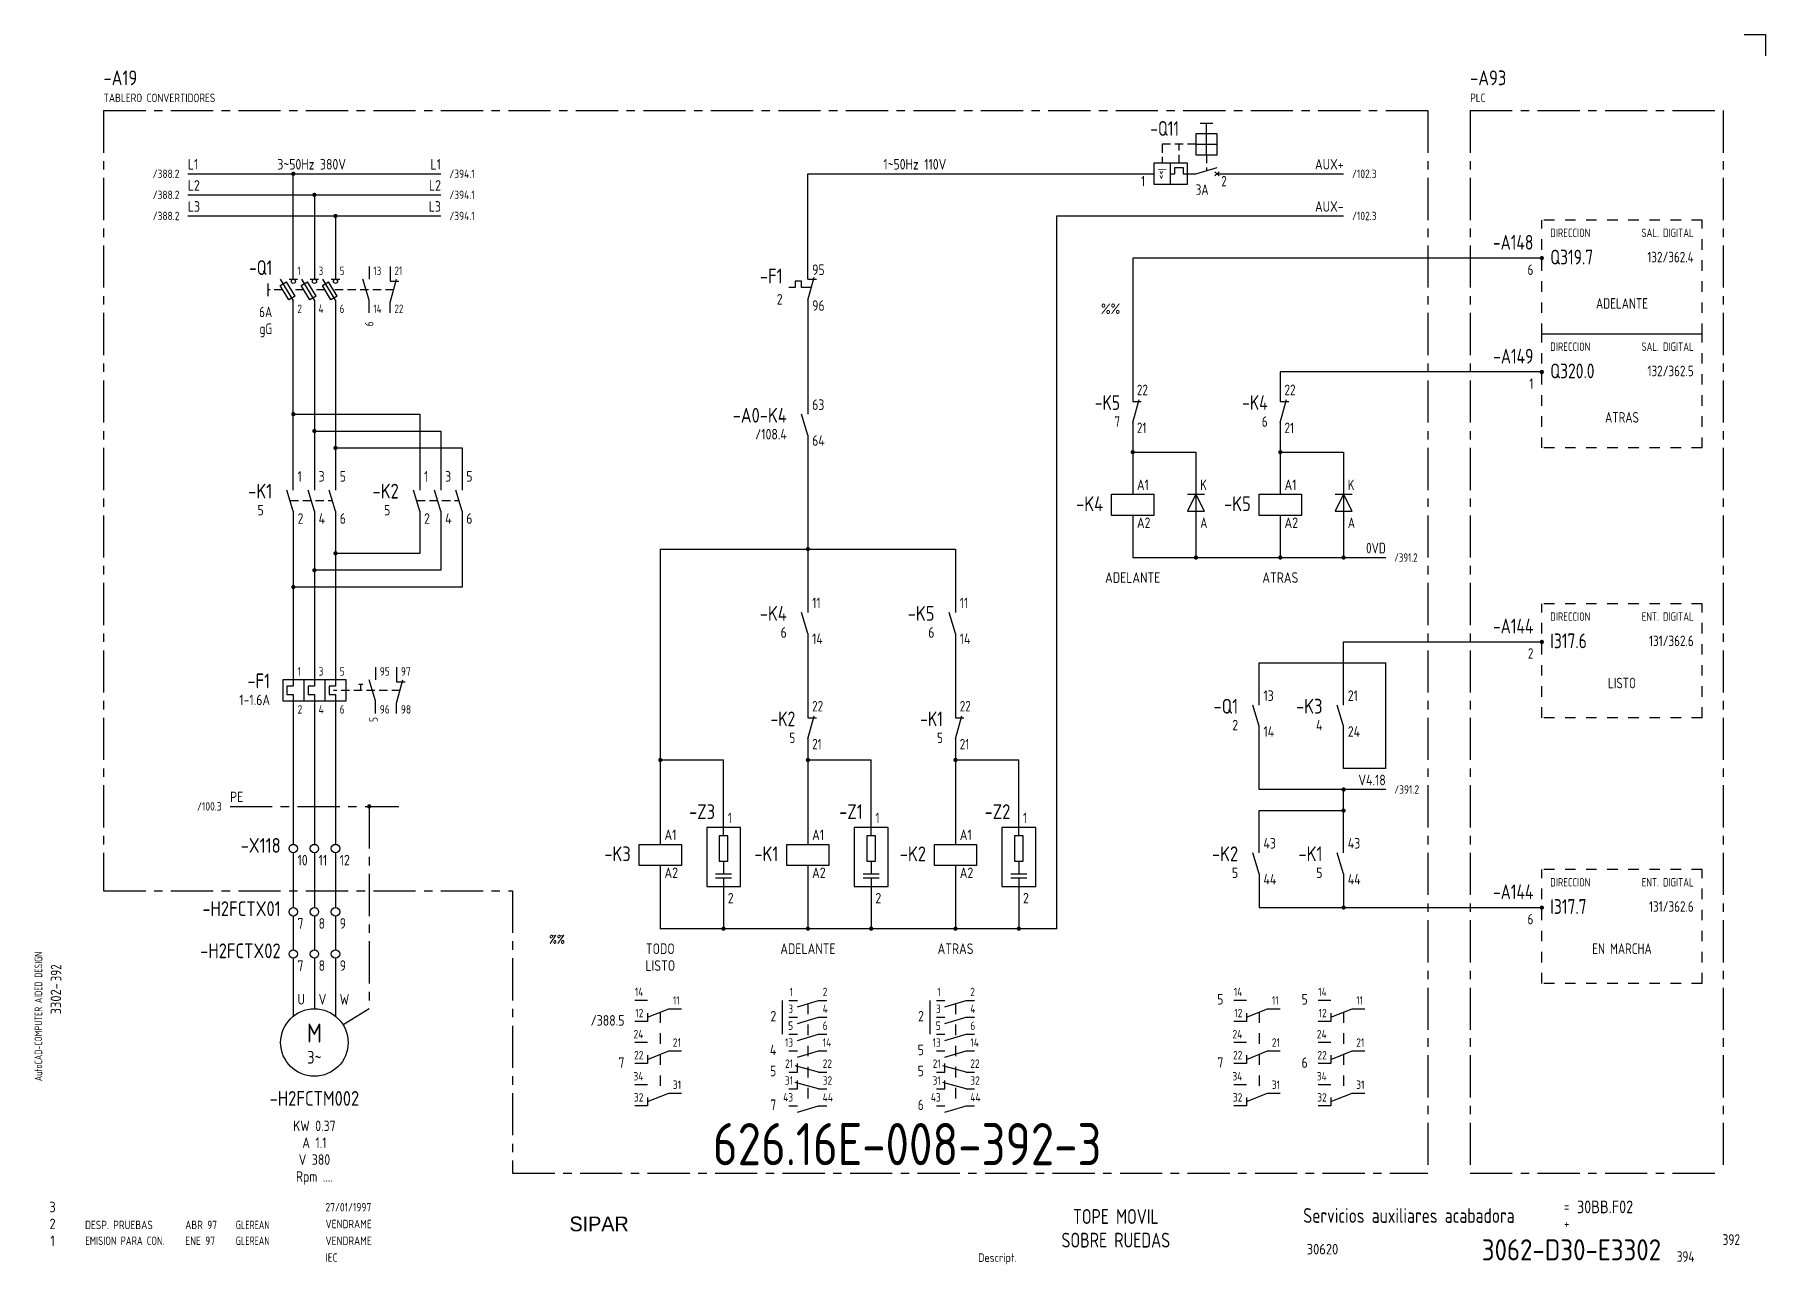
# Model space of a CAD drawing. Extents: x 10 to 420, y 5 to 297.
import ezdxf
from ezdxf.enums import TextEntityAlignment as Align

# ---------------------------------------------------------------- set-up
doc = ezdxf.new("R2010")
doc.units = 0
doc.header["$LTSCALE"] = 8
doc.header["$MEASUREMENT"] = 0
for name, pattern in [('CENTER', [2, 1.25, -0.25, 0.25, -0.25]), ('HIDDEN', [0.375, 0.25, -0.125]), ('HIDDEN1', [0.625, 0.3125, -0.3125])]:
    doc.linetypes.add(name, pattern=pattern)
doc.layers.get('0').update_dxf_attribs({"linetype": 'CONTINUOUS'})
doc.layers.add('CART', color=7, linetype='CONTINUOUS')
doc.styles.add('DIN', font='DIN', dxfattribs={"width": 0.85})
doc.styles.add('SIMPLEX', font='SIMPLEX', dxfattribs={"width": 0.9})
doc.styles.add('UNIV', font='UNIV')

# ---------------------------------------------------------------- blocks, each defined once
blk = doc.blocks.new('WB-FG100')
at = {"layer": 'CART', "color": 1}
for p, q in [((415, 297), (420, 297)), ((420, 297), (420, 292))]:
    blk.add_line(p, q, dxfattribs=at)
at = {"layer": 'CART', "color": 1, "style": 'DIN', "width": 0.8}
blk.add_text('AutoCAD-COMPUTER AIDED DESIGN', height=1.8, rotation=90, dxfattribs=at).set_placement((11.47, 48.84))
at = {"layer": 'CART', "color": 3, "style": 'DIN', "width": 0.8}
for s, p in [('=', (372.24, 17.91)), ('+', (372.24, 13.87))]:
    blk.add_text(s, height=2.5, dxfattribs=at).set_placement(p)
at = {"layer": 'CART', "color": 7, "style": 'DIN', "width": 0.9}
blk.add_attdef('FILE', text='', height=2.5, rotation=90, dxfattribs=at).set_placement((15.95, 68.38), align=Align.CENTER)
for tag, p in [('MOD-3', (13.92, 19)), ('MOD-2', (13.92, 15)), ('MOD-1', (13.92, 11)), ('NR.COMMESSA', (315, 9))]:
    blk.add_attdef(tag, text='', height=2.5, dxfattribs=at).set_placement(p, align=Align.MIDDLE)
at = {"layer": 'CART', "color": 7, "style": 'DIN'}
for tag, width, p in [('REV-3', 0.9, (21.66, 19)), ('DATA-3', 0.9, (45.37, 19)), ('NOME-3', 0.9, (57.37, 19)), ('REV-2', 0.9, (21.66, 15)), ('DATA-2', 0.9, (45.37, 15)), ('NOME-2', 0.9, (57.37, 15)), ('REV-1', 0.9, (21.66, 11)), ('DATA-1', 0.9, (45.37, 11)), ('NOME-1', 0.7, (57.37, 11))]:
    blk.add_attdef(tag, text='', height=2, dxfattribs=dict(at, width=width)).set_placement(p, align=Align.MIDDLE_LEFT)
at = {"layer": 'CART', "color": 7, "style": 'DIN', "width": 0.9}
for tag, p, height in [('DATA', (78.64, 17.94), 2), ('ESECUTORE', (78.64, 13.97), 2), ('CONTROLLORE', (78.64, 9.99), 2), ('SEGUE', (398.93, 5.65), 2.8), ('NORMA', (78.64, 6.01), 2)]:
    blk.add_attdef(tag, p, '', height=height, dxfattribs=at)
at = {"layer": 'CART', "color": 2, "style": 'DIN', "width": 0.9}
for tag, p in [('TITOLO-1/3', (266.5, 18.23)), ('TITOLO-1/2', (266.5, 15.73)), ('TITOLO-2/3', (266.5, 13.18)), ('TITOLO-2/2', (266.5, 10.68)), ('TITOLO-3/3', (266.5, 8.13))]:
    blk.add_attdef(tag, text='', height=3.5, dxfattribs=at).set_placement(p, align=Align.MIDDLE)
at = {"layer": 'CART', "color": 3, "style": 'DIN', "width": 0.9}
blk.add_attdef('ASSIEME', text='', height=3.5, dxfattribs=at).set_placement((334, 17), align=Align.MIDDLE)
at = {"layer": 'CART', "color": 3, "style": 'DIN', "width": 0.85}
for tag, p in [('=', (375.33, 16.63)), ('+', (375.33, 12.76))]:
    blk.add_attdef(tag, text='', height=3, dxfattribs=at).set_placement(p, align=Align.BOTTOM_LEFT)
at = {"layer": 'CART', "color": 3, "style": 'DIN', "width": 0.9}
blk.add_attdef('FOGLIO', text='', height=2.8, dxfattribs=at).set_placement((414.2, 9.56), align=Align.RIGHT)
at = {"layer": 'CART', "color": 2, "style": 'DIN', "width": 0.9}
blk.add_attdef('DISEGNO', text='', height=5, dxfattribs=at).set_placement((395.27, 6.35), align=Align.RIGHT)
at = {"layer": 'CART', "color": 1, "style": 'DIN', "width": 0.9}
blk.add_attdef('TIPOLOGIA', (233.37, 6), '', height=2, dxfattribs=at)
blk = doc.blocks.new('B5-3')
at = {"linetype": 'Continuous', "const_width": 0.5}
blk.add_lwpolyline([(-0.25, 0, 1), (0.25, 0, 1)], format="xyb", close=True, dxfattribs=at)

msp = doc.modelspace()

# ---------------------------------------------------------------- linework, layer by layer
at = {"color": 3, "linetype": 'CENTER'}
for p, q in [((26, 279), (340, 279)), ((26, 279), (26, 94)), ((340, 279), (340, 27)), ((350, 279), (350, 27)), ((350, 279), (410, 279)), ((410, 279), (410, 27)), ((26, 94), (123, 94)), ((123, 94), (123, 27)), ((123, 27), (340, 27)), ((350, 27), (410, 27))]:
    msp.add_line(p, q, dxfattribs=at)
for p, q in [((286, 276), (289, 276)), ((287.5, 268.5), (287.5, 276)), ((290, 273.5), (285, 273.5)), ((285, 273.5), (285, 268.5)), ((285, 271), (290, 271)), ((290, 268.5), (290, 273.5)), ((285, 268.5), (290, 268.5)), ((46, 264), (106, 264)), ((71, 239), (71, 264)), ((275, 266.5), (275, 261.5)), ((283, 266.5), (275, 266.5)), ((279, 261.5), (279, 266.5)), ((279, 264), (280, 264)), ((280, 264), (280, 265.5)), ((280, 265.5), (282, 265.5)), ((282, 265.5), (282, 264)), ((282, 264), (285, 264)), ((283, 261.5), (283, 266.5)), ((285, 264), (290, 265.5)), ((290.5, 264.5), (289.5, 263.5)), ((289.5, 264.5), (290.5, 263.5)), ((46, 259), (106, 259)), ((76, 259), (76, 239)), ((275, 261.5), (283, 261.5)), ((46, 254), (106, 254)), ((81, 254), (81, 239)), ((65, 235), (65, 238)), ((67.9, 237.5), (69.371, 238.382)), ((71, 234), (68, 239)), ((71.4, 235), (69.371, 238.382)), ((70, 239), (72, 239)), ((72.9, 237.5), (74.371, 238.382)), ((76, 234), (73, 239)), ((76.4, 235), (74.371, 238.382)), ((75, 239), (77, 239)), ((77.9, 237.5), (79.371, 238.382)), ((81, 234), (78, 239)), ((81.4, 235), (79.371, 238.382)), ((80, 239), (82, 239)), ((89, 234), (87.5, 239)), ((89, 242), (89, 239)), ((94, 242), (94, 238.5)), ((94, 233.5), (95.5, 239)), ((94, 238.5), (96, 238.5)), ((191.5, 238.5), (190, 238.5)), ((190, 238.5), (190, 237)), ((191.5, 237), (191.5, 238.5)), ((193, 234), (194.5, 239.5)), ((193, 239), (195, 239)), ((69.929, 234.118), (67.9, 237.5)), ((71.4, 235), (69.929, 234.118)), ((71, 189), (71, 234)), ((74.929, 234.118), (72.9, 237.5)), ((76.4, 235), (74.929, 234.118)), ((76, 234), (76, 189)), ((79.929, 234.118), (77.9, 237.5)), ((81.4, 235), (79.929, 234.118)), ((81, 234), (81, 189)), ((89, 231), (89, 234)), ((190, 237), (188.5, 237)), ((193.818, 237), (191.5, 237)), ((94, 231), (94, 233.5)), ((270, 205), (271.5, 210.5)), ((270, 210), (272, 210)), ((305, 205), (306.5, 210.5)), ((305, 210), (307, 210)), ((193, 202), (191.5, 207)), ((285, 198), (285, 173)), ((320, 198), (320, 173)), ((71, 184), (69.5, 189)), ((76, 184), (74.5, 189)), ((81, 184), (79.5, 189)), ((101, 184), (99.5, 189)), ((106, 184), (104.5, 189)), ((111, 184), (109.5, 189)), ((283, 188), (287, 188)), ((285, 188), (283, 184)), ((287, 184), (285, 188)), ((318, 188), (322, 188)), ((320, 188), (318, 184)), ((322, 184), (320, 188)), ((71, 184), (71, 142.5)), ((76, 184), (76, 142.5)), ((81, 184), (81, 142.5)), ((283, 184), (287, 184)), ((318, 184), (322, 184)), ((193, 155), (191.5, 160)), ((228, 155), (226.5, 160)), ((83.5, 144), (68.5, 144)), ((68.5, 144), (68.5, 139)), ((71, 144), (71, 142.5)), ((73.5, 144), (73.5, 139)), ((76, 144), (76, 142.5)), ((78.5, 144), (78.5, 139)), ((81, 144), (81, 142.5)), ((83.5, 139), (83.5, 144)), ((90.5, 139), (89, 144)), ((90.5, 147), (90.5, 144)), ((95.5, 147), (95.5, 143.5)), ((95.5, 138.5), (97, 144)), ((71, 142.5), (69.5, 142.5)), ((69.5, 142.5), (69.5, 140.5)), ((69.5, 140.5), (71, 140.5)), ((71, 140.5), (71, 105)), ((71, 140.5), (71, 139)), ((76, 142.5), (74.5, 142.5)), ((74.5, 142.5), (74.5, 140.5)), ((74.5, 140.5), (76, 140.5)), ((76, 140.5), (76, 105)), ((76, 140.5), (76, 139)), ((81, 142.5), (79.5, 142.5)), ((79.5, 142.5), (79.5, 140.5)), ((79.5, 140.5), (81, 140.5)), ((81, 140.5), (81, 105)), ((81, 140.5), (81, 139)), ((86.5, 143), (87.5, 143)), ((87, 141.5), (87, 143)), ((95.5, 143.5), (97.5, 143.5)), ((68.5, 139), (83.5, 139)), ((90.5, 136), (90.5, 139)), ((95.5, 136), (95.5, 138.5)), ((193, 130), (194.5, 135.5)), ((228, 130), (229.5, 135.5)), ((300, 133), (298.5, 138)), ((320, 133), (318.5, 138)), ((193, 135), (195, 135)), ((228, 135), (230, 135)), ((158, 125), (173, 125)), ((173, 107), (173, 125)), ((193, 125), (208, 125)), ((208, 107), (208, 125)), ((228, 125), (243, 125)), ((243, 107), (243, 125)), ((172, 107), (172, 101)), ((174, 107), (172, 107)), ((174, 101), (174, 107)), ((207, 107), (207, 101)), ((209, 107), (207, 107)), ((209, 101), (209, 107)), ((242, 107), (242, 101)), ((244, 107), (242, 107)), ((244, 101), (244, 107)), ((71, 103), (71, 90)), ((76, 103), (76, 90)), ((81, 103), (81, 90)), ((300, 98), (298.5, 103)), ((320, 98), (318.5, 103)), ((172, 101), (174, 101)), ((173, 101), (173, 98)), ((207, 101), (209, 101)), ((208, 101), (208, 98)), ((242, 101), (244, 101)), ((243, 101), (243, 98)), ((171.1, 98), (174.9, 98)), ((174.9, 97), (171.1, 97)), ((173, 97), (173, 85)), ((206.1, 98), (209.9, 98)), ((209.9, 97), (206.1, 97)), ((208, 97), (208, 85)), ((241.1, 98), (244.9, 98)), ((244.9, 97), (241.1, 97)), ((243, 97), (243, 85)), ((71, 88), (71, 80)), ((76, 88), (76, 80)), ((81, 88), (81, 80)), ((71, 78), (71, 64.245)), ((76, 78), (76, 66)), ((81, 78), (81, 64.245)), ((155, 68), (152, 68)), ((155, 64), (160, 66)), ((160, 66), (163, 66)), ((187, 60), (187, 68)), ((188.5, 68), (190.5, 68)), ((190.5, 66.5), (195.5, 68)), ((195.5, 68), (197.5, 68)), ((222, 60), (222, 68)), ((223.5, 68), (225.5, 68)), ((225.5, 66.5), (230.5, 68)), ((230.5, 68), (232.5, 68)), ((297, 68), (294, 68)), ((297, 64), (302, 66)), ((302, 66), (305, 66)), ((317, 68), (314, 68)), ((317, 64), (322, 66)), ((322, 66), (325, 66)), ((155, 63), (152, 63)), ((155, 65), (155, 63)), ((188.5, 64), (190.5, 64)), ((190.5, 62.5), (195.5, 64)), ((195.5, 64), (197.5, 64)), ((223.5, 64), (225.5, 64)), ((225.5, 62.5), (230.5, 64)), ((230.5, 64), (232.5, 64)), ((297, 63), (294, 63)), ((297, 65), (297, 63)), ((317, 63), (314, 63)), ((317, 65), (317, 63)), ((155, 58), (152, 58)), ((188.5, 60), (190.5, 60)), ((190.5, 58.5), (195.5, 60)), ((195.5, 60), (197.5, 60)), ((223.5, 60), (225.5, 60)), ((225.5, 58.5), (230.5, 60)), ((230.5, 60), (232.5, 60)), ((297, 58), (294, 58)), ((317, 58), (314, 58)), ((155, 54), (160, 56)), ((155, 55), (155, 53)), ((160, 56), (163, 56)), ((188.5, 56), (190.5, 56)), ((190.5, 54.5), (195.5, 56)), ((195.5, 56), (197.5, 56)), ((223.5, 56), (225.5, 56)), ((225.5, 54.5), (230.5, 56)), ((230.5, 56), (232.5, 56)), ((297, 54), (302, 56)), ((297, 55), (297, 53)), ((302, 56), (305, 56)), ((317, 54), (322, 56)), ((317, 55), (317, 53)), ((322, 56), (325, 56)), ((155, 53), (152, 53)), ((188.5, 51), (190.5, 51)), ((195.5, 51), (190, 52.5)), ((190.5, 51), (190.5, 53)), ((195.5, 51), (197.5, 51)), ((223.5, 51), (225.5, 51)), ((230.5, 51), (225, 52.5)), ((225.5, 51), (225.5, 53)), ((230.5, 51), (232.5, 51)), ((297, 53), (294, 53)), ((317, 53), (314, 53)), ((155, 48), (152, 48)), ((155, 44), (160, 46)), ((160, 46), (163, 46)), ((188.5, 47), (190.5, 47)), ((195.5, 47), (190, 48.5)), ((190.5, 47), (190.5, 49)), ((195.5, 47), (197.5, 47)), ((223.5, 47), (225.5, 47)), ((230.5, 47), (225, 48.5)), ((225.5, 47), (225.5, 49)), ((230.5, 47), (232.5, 47)), ((297, 48), (294, 48)), ((297, 44), (302, 46)), ((302, 46), (305, 46)), ((317, 48), (314, 48)), ((317, 44), (322, 46)), ((322, 46), (325, 46)), ((155, 43), (152, 43)), ((155, 45), (155, 43)), ((188.5, 43), (190.5, 43)), ((190.5, 41.5), (195.5, 43)), ((195.5, 43), (197.5, 43)), ((223.5, 43), (225.5, 43)), ((225.5, 41.5), (230.5, 43)), ((230.5, 43), (232.5, 43)), ((297, 43), (294, 43)), ((297, 45), (297, 43)), ((317, 43), (314, 43)), ((317, 45), (317, 43))]:
    msp.add_line(p, q)
at = {"linetype": 'HIDDEN'}
for p, q in [((285, 271), (277, 271)), ((277, 271), (277, 266.5)), ((281, 266.5), (281, 271)), ((287.5, 268.5), (287.5, 264.75)), ((68.5, 236.5), (65, 236.5)), ((73.5, 236.5), (70.5, 236.5)), ((78.5, 236.5), (75.5, 236.5)), ((94.818, 236.5), (80.5, 236.5)), ((70.25, 186.5), (80.25, 186.5)), ((100.25, 186.5), (110.25, 186.5)), ((96.318, 141.5), (80.5, 141.5))]:
    msp.add_line(p, q, dxfattribs=at)
at = {"color": 7}
for p, q in [((193, 264), (275, 264)), ((193, 239), (193, 264)), ((290, 264), (320, 264)), ((252, 85), (252, 254)), ((252, 254), (320, 254)), ((367, 244), (270, 244)), ((270, 244), (270, 210)), ((193, 234), (193, 207)), ((305, 217), (305, 210)), ((367, 217), (305, 217)), ((71, 207), (101, 207)), ((101, 207), (101, 189)), ((76, 203), (106, 203)), ((106, 203), (106, 189)), ((193, 202), (193, 160)), ((270, 205), (270, 188)), ((305, 205), (305, 188)), ((81, 199), (111, 199)), ((111, 199), (111, 189)), ((101, 184), (101, 174)), ((106, 184), (106, 170)), ((111, 184), (111, 166)), ((270, 183), (270, 173)), ((305, 183), (305, 173)), ((101, 174), (81, 174)), ((158, 175), (158, 105)), ((158, 175), (228, 175)), ((228, 175), (228, 160)), ((270, 173), (330, 173)), ((106, 170), (76, 170)), ((111, 166), (71, 166)), ((193, 155), (193, 135)), ((228, 155), (228, 135)), ((320, 138), (320, 153)), ((320, 153), (367, 153)), ((300, 148), (330, 148)), ((300, 138), (300, 148)), ((300, 118), (300, 133)), ((320, 123), (320, 133)), ((193, 130), (193, 105)), ((228, 130), (228, 105)), ((330, 123), (320, 123)), ((330, 118), (300, 118)), ((320, 103), (320, 118)), ((300, 113), (320, 113)), ((300, 103), (300, 113)), ((169, 109), (169, 95)), ((177, 109), (169, 109)), ((177, 95), (177, 109)), ((204, 109), (204, 95)), ((212, 109), (204, 109)), ((212, 95), (212, 109)), ((239, 109), (239, 95)), ((247, 109), (239, 109)), ((247, 95), (247, 109)), ((158, 100), (158, 85)), ((193, 100), (193, 85)), ((228, 100), (228, 85)), ((169, 95), (177, 95)), ((204, 95), (212, 95)), ((239, 95), (247, 95)), ((300, 98), (300, 90)), ((320, 98), (320, 90)), ((300, 90), (367, 90)), ((252, 85), (158, 85))]:
    msp.add_line(p, q, dxfattribs=at)
at = {"linetype": 'HIDDEN1'}
for p, q in [((405, 253), (367, 253)), ((367, 226), (367, 253)), ((405, 226), (405, 253)), ((367, 199), (367, 226)), ((405, 199), (405, 226)), ((405, 199), (367, 199)), ((367, 135), (367, 162)), ((405, 162), (367, 162)), ((405, 135), (405, 162)), ((405, 135), (367, 135)), ((405, 99), (367, 99)), ((367, 72), (367, 99)), ((405, 72), (405, 99)), ((405, 72), (367, 72)), ((193, 67.25), (193, 42.25)), ((228, 67.25), (228, 42.25)), ((158, 65.2), (158, 45.2)), ((300, 65.2), (300, 45.2)), ((320, 65.2), (320, 45.2))]:
    msp.add_line(p, q, dxfattribs=at)
at = {"linetype": 'Continuous'}
for p, q in [((405, 226), (367, 226)), ((270, 198), (285, 198)), ((305, 198), (320, 198)), ((265, 188), (275, 188)), ((265, 183), (265, 188)), ((275, 188), (275, 183)), ((300, 188), (310, 188)), ((300, 183), (300, 188)), ((310, 188), (310, 183)), ((275, 183), (265, 183)), ((310, 183), (300, 183)), ((330, 123), (330, 148)), ((153, 105), (163, 105)), ((153, 100), (153, 105)), ((163, 105), (163, 100)), ((188, 100), (188, 105)), ((188, 105), (198, 105)), ((198, 105), (198, 100)), ((223, 100), (223, 105)), ((223, 105), (233, 105)), ((233, 105), (233, 100)), ((163, 100), (153, 100)), ((198, 100), (188, 100)), ((233, 100), (223, 100))]:
    msp.add_line(p, q, dxfattribs=at)
at = {"color": 7, "linetype": 'CENTER'}
msp.add_line((56, 114), (96, 114), dxfattribs=at)
at = {"linetype": 'CENTER'}
for p, q in [((89, 114), (89, 66)), ((89, 66), (82.813, 62.193))]:
    msp.add_line(p, q, dxfattribs=at)
at = {"const_width": 0.5}
for points in [[(70.75, 264, 1), (71.25, 264, 1)], [(75.75, 259, 1), (76.25, 259, 1)], [(80.75, 254, 1), (81.25, 254, 1)], [(157.75, 125, 1), (158.25, 125, 1)], [(192.75, 125, 1), (193.25, 125, 1)], [(227.75, 125, 1), (228.25, 125, 1)], [(172.75, 85, 1), (173.25, 85, 1)], [(207.75, 85, 1), (208.25, 85, 1)], [(242.75, 85, 1), (243.25, 85, 1)]]:
    msp.add_lwpolyline(points, format="xyb", close=True, dxfattribs=at)
at = {"color": 7, "const_width": 0.5}
for points in [[(70.75, 207, 1), (71.25, 207, 1)], [(75.75, 203, 1), (76.25, 203, 1)], [(80.75, 199, 1), (81.25, 199, 1)], [(80.75, 174, 1), (81.25, 174, 1)], [(192.75, 175, 1), (193.25, 175, 1)], [(304.75, 173, 1), (305.25, 173, 1)], [(75.75, 170, 1), (76.25, 170, 1)], [(70.75, 166, 1), (71.25, 166, 1)], [(88.75, 114, 1), (89.25, 114, 1)], [(319.75, 113, 1), (320.25, 113, 1)], [(319.75, 90, 1), (320.25, 90, 1)], [(192.75, 85, 1), (193.25, 85, 1)], [(227.75, 85, 1), (228.25, 85, 1)]]:
    msp.add_lwpolyline(points, format="xyb", close=True, dxfattribs=at)
at = {"linetype": 'Continuous', "const_width": 0.5}
for points in [[(269.75, 198, 1), (270.25, 198, 1)], [(304.75, 198, 1), (305.25, 198, 1)], [(284.75, 173, 1), (285.25, 173, 1)], [(319.75, 173, 1), (320.25, 173, 1)], [(319.75, 118, 1), (320.25, 118, 1)]]:
    msp.add_lwpolyline(points, format="xyb", close=True, dxfattribs=at)
for centre, radius in [((71, 238.5), 0.5), ((76, 238.5), 0.5), ((81, 238.5), 0.5), ((71, 104), 1), ((76, 104), 1), ((81, 104), 1), ((71, 89), 1), ((76, 89), 1), ((81, 89), 1), ((71, 79), 1), ((76, 79), 1), ((81, 79), 1)]:
    msp.add_circle(centre, radius)
at = {"color": 3}
msp.add_circle((76, 58), 8, dxfattribs=at)

# ---------------------------------------------------------------- block references
for p in [(367, 244), (367, 217), (367, 153), (367, 90)]:
    msp.add_blockref('B5-3', p)
at = {"layer": 'CART'}
ref = msp.add_blockref('WB-FG100', (0, 0), dxfattribs=at)
ref.add_attrib('TIPOLOGIA', 'Descript.', (233.371, 6.001), dxfattribs={"color": 1, "height": 2, "style": 'DIN', "width": 0.9})
ref.add_attrib('ASSIEME', 'Servicios auxiliares acabadora', dxfattribs={"color": 3, "height": 3.5, "style": 'DIN', "width": 0.8}).set_placement((335.5, 17), align=Align.MIDDLE)
ref.add_attrib('=', '30BB.F02', dxfattribs={"color": 3, "height": 3, "style": 'DIN', "width": 0.85}).set_placement((375.333, 16.63), align=Align.BOTTOM_LEFT)
ref.add_attrib('NR.COMMESSA', '30620', dxfattribs={"color": 7, "height": 2.5, "style": 'DIN', "width": 0.9}).set_placement((315, 9), align=Align.MIDDLE)
ref.add_attrib('DISEGNO', '3062-D30-E3302', dxfattribs={"color": 2, "height": 5, "style": 'DIN', "width": 0.9}).set_placement((395.268, 6.35), align=Align.RIGHT)
ref.add_attrib('DATA', '27/01/1997', (78.64, 17.94), dxfattribs={"color": 7, "height": 2, "style": 'DIN', "width": 0.85})
ref.add_attrib('ESECUTORE', 'VENDRAME', (78.64, 13.97), dxfattribs={"color": 7, "height": 2, "style": 'DIN', "width": 0.85})
ref.add_attrib('CONTROLLORE', 'VENDRAME', (78.64, 9.99), dxfattribs={"color": 7, "height": 2, "style": 'DIN', "width": 0.85})
ref.add_attrib('NORMA', 'IEC', (78.64, 6.01), dxfattribs={"color": 7, "height": 2, "style": 'DIN', "width": 0.85})
ref.add_attrib('MOD-1', '1', dxfattribs={"color": 7, "height": 2.5, "style": 'DIN', "width": 0.9}).set_placement((13.924, 11), align=Align.MIDDLE)
ref.add_attrib('REV-1', 'EMISION PARA CON.', dxfattribs={"color": 7, "height": 2, "style": 'DIN', "width": 0.8}).set_placement((21.658, 11), align=Align.MIDDLE_LEFT)
ref.add_attrib('DATA-1', 'ENE 97', dxfattribs={"color": 7, "height": 2, "style": 'DIN', "width": 0.85}).set_placement((45.368, 11), align=Align.MIDDLE_LEFT)
ref.add_attrib('NOME-1', 'GLEREAN', dxfattribs={"color": 7, "height": 2, "style": 'DIN', "width": 0.7}).set_placement((57.368, 11), align=Align.MIDDLE_LEFT)
ref.add_attrib('MOD-2', '2', dxfattribs={"color": 7, "height": 2.5, "style": 'DIN', "width": 0.9}).set_placement((13.924, 15), align=Align.MIDDLE)
ref.add_attrib('MOD-3', '3', dxfattribs={"color": 7, "height": 2.5, "style": 'DIN', "width": 0.9}).set_placement((13.924, 19), align=Align.MIDDLE)
ref.add_attrib('FILE', '3302-', dxfattribs={"color": 7, "height": 2.5, "rotation": 90, "style": 'DIN', "width": 0.9}).set_placement((15.951, 68.38), align=Align.CENTER)

# ---------------------------------------------------------------- texts
at = {"color": 3, "style": 'DIN'}
for s, width, p in [('-A19', 0.85, (26, 285)), ('-A93', 0.85, (350, 285)), ('Q319.7', 0.8, (369, 242.5)), ('Q320.0', 0.8, (369, 215.5)), ('I317.6', 0.8, (369, 151.5)), ('I317.7', 0.8, (369, 88.5))]:
    msp.add_text(s, height=3.5, dxfattribs=dict(at, width=width)).set_placement(p)
at = {"style": 'DIN'}
for s, height, width, p in [('TABLERO CONVERTIDORES', 2, 0.85, (26, 281)), ('PLC', 2, 0.85, (350, 281)), ('L1', 2.5, 0.85, (46, 265)), ('1', 2.5, 0.8, (272, 261)), ('2', 2.5, 0.8, (291, 261)), ('L2', 2.5, 0.85, (46, 260)), ('L3', 2.5, 0.85, (46, 255)), ('95', 2.5, 0.85, (194, 240)), ('1', 2, 0.8, (72, 240)), ('3', 2, 0.8, (77, 240)), ('5', 2, 0.8, (82, 240)), ('13', 2, 0.8, (90, 240)), ('21', 2, 0.8, (95, 240)), ('96', 2.5, 0.85, (194, 231.5)), ('2', 2, 0.8, (72, 231)), ('4', 2, 0.8, (77, 231)), ('6', 2, 0.8, (82, 231)), ('14', 2, 0.8, (90, 231)), ('22', 2, 0.8, (95, 231)), ('%%', 2.5, 0.85, (262.5, 230.75)), ('22', 2.5, 0.8, (271, 211.5)), ('22', 2.5, 0.8, (306, 211.5)), ('63', 2.5, 0.85, (194, 208)), ('64', 2.5, 0.85, (194, 199.5)), ('21', 2.5, 0.8, (271, 202.5)), ('21', 2.5, 0.8, (306, 202.5)), ('1', 2.5, 0.85, (72, 191)), ('3', 2.5, 0.85, (77, 191)), ('5', 2.5, 0.85, (82, 191)), ('1', 2.5, 0.85, (102, 191)), ('3', 2.5, 0.85, (107, 191)), ('5', 2.5, 0.85, (112, 191)), ('A1', 2.5, 0.85, (271, 189)), ('K', 2.5, 0.8, (286, 189)), ('A1', 2.5, 0.85, (306, 189)), ('K', 2.5, 0.8, (321, 189)), ('2', 2.5, 0.85, (72, 181)), ('4', 2.5, 0.85, (77, 181)), ('6', 2.5, 0.85, (82, 181)), ('2', 2.5, 0.85, (102, 181)), ('4', 2.5, 0.85, (107, 181)), ('6', 2.5, 0.85, (112, 181)), ('A2', 2.5, 0.85, (271, 180)), ('A', 2.5, 0.8, (286, 180)), ('A2', 2.5, 0.85, (306, 180)), ('A', 2.5, 0.8, (321, 180)), ('/391.2', 2, 0.8, (332, 172)), ('11', 2.5, 0.85, (194, 161)), ('11', 2.5, 0.85, (229, 161)), ('14', 2.5, 0.85, (194, 152.5)), ('14', 2.5, 0.85, (229, 152.5)), ('1', 2, 0.85, (72, 145)), ('3', 2, 0.85, (77, 145)), ('5', 2, 0.85, (82, 145)), ('95', 2, 0.85, (91.5, 145)), ('97', 2, 0.85, (96.5, 145)), ('13', 2.5, 0.85, (301, 139)), ('21', 2.5, 0.85, (321, 139)), ('2', 2, 0.85, (72, 136)), ('4', 2, 0.85, (77, 136)), ('6', 2, 0.85, (82, 136)), ('96', 2, 0.85, (91.5, 136)), ('98', 2, 0.85, (96.5, 136)), ('22', 2.5, 0.8, (194, 136.5)), ('22', 2.5, 0.8, (229, 136.5)), ('14', 2.5, 0.85, (301, 130.5)), ('24', 2.5, 0.85, (321, 130.5)), ('21', 2.5, 0.8, (194, 127.5)), ('21', 2.5, 0.8, (229, 127.5)), ('PE', 2.5, 0.85, (56, 115)), ('1', 2.5, 0.85, (174, 110)), ('1', 2.5, 0.85, (209, 110)), ('1', 2.5, 0.85, (244, 110)), ('A1', 2.5, 0.85, (159, 106)), ('A1', 2.5, 0.85, (194, 106)), ('A1', 2.5, 0.85, (229, 106)), ('43', 2.5, 0.85, (301, 104)), ('43', 2.5, 0.85, (321, 104)), ('10', 2.5, 0.85, (72, 100)), ('11', 2.5, 0.85, (77, 100)), ('12', 2.5, 0.85, (82, 100)), ('A2', 2.5, 0.85, (159, 97)), ('A2', 2.5, 0.85, (194, 97)), ('A2', 2.5, 0.85, (229, 97)), ('44', 2.5, 0.85, (301, 95.5)), ('44', 2.5, 0.85, (321, 95.5)), ('2', 2.5, 0.85, (174, 91)), ('2', 2.5, 0.85, (209, 91)), ('2', 2.5, 0.85, (244, 91)), ('7', 2.5, 0.85, (72, 85)), ('8', 2.5, 0.85, (77, 85)), ('9', 2.5, 0.85, (82, 85)), ('7', 2.5, 0.85, (72, 75)), ('8', 2.5, 0.85, (77, 75)), ('9', 2.5, 0.85, (82, 75)), ('2', 2, 0.85, (196.5, 69)), ('2', 2, 0.85, (231.5, 69)), ('U', 2.5, 0.85, (72, 67)), ('V', 2.5, 0.85, (77, 67)), ('W', 2.5, 0.85, (82, 67)), ('11', 2, 0.85, (161, 67)), ('4', 2, 0.85, (196.5, 65)), ('4', 2, 0.85, (231.5, 65)), ('11', 2, 0.85, (303, 67)), ('11', 2, 0.85, (323, 67)), ('6', 2, 0.85, (196.5, 61)), ('6', 2, 0.85, (231.5, 61)), ('21', 2, 0.85, (161, 57)), ('14', 2, 0.85, (196.5, 57)), ('14', 2, 0.85, (231.5, 57)), ('21', 2, 0.85, (303, 57)), ('21', 2, 0.85, (323, 57)), ('22', 2, 0.85, (196.5, 52)), ('22', 2, 0.85, (231.5, 52)), ('32', 2, 0.85, (196.5, 48)), ('32', 2, 0.85, (231.5, 48)), ('31', 2, 0.85, (161, 47)), ('44', 2, 0.85, (196.5, 44)), ('44', 2, 0.85, (231.5, 44)), ('31', 2, 0.85, (303, 47)), ('31', 2, 0.85, (323, 47)), ('394', 2.5, 0.8, (399, 6))]:
    msp.add_text(s, height=height, dxfattribs=dict(at, width=width)).set_placement(p)
at = {"color": 3, "style": 'DIN'}
for s, height, width, p in [('-Q11', 3.5, 0.8, (281, 273)), ('-A148', 3.5, 0.8, (365, 246)), ('-Q1', 3.5, 0.8, (66, 240)), ('-F1', 3.5, 0.85, (187, 238)), ('-A149', 3.5, 0.8, (365, 219)), ('-K5', 3.5, 0.8, (267, 208)), ('-K4', 3.5, 0.8, (302, 208)), ('-A0-K4', 3.5, 0.85, (188, 205)), ('-K1', 3.5, 0.85, (66, 187)), ('-K2', 3.5, 0.85, (96, 187)), ('-K4', 3.5, 0.85, (263, 184)), ('-K5', 3.5, 0.85, (298, 184)), ('-K4', 3.5, 0.85, (188, 158)), ('-K5', 3.5, 0.85, (223, 158)), ('-A144', 3.5, 0.8, (365, 155)), ('-F1', 3.5, 0.85, (65.5, 142)), ('-K2', 3.5, 0.8, (190, 133)), ('-K1', 3.5, 0.8, (225, 133)), ('-Q1', 3.5, 0.85, (295, 136)), ('-K3', 3.5, 0.85, (315, 136)), ('-Z3', 3.5, 0.85, (171, 111)), ('-Z1', 3.5, 0.85, (206, 111)), ('-Z2', 3.5, 0.85, (241, 111)), ('-X118', 3.5, 0.85, (68, 103)), ('-K3', 3.5, 0.85, (151, 101)), ('-K1', 3.5, 0.85, (186, 101)), ('-K2', 3.5, 0.85, (221, 101)), ('-K2', 3.5, 0.85, (295, 101)), ('-K1', 3.5, 0.85, (315, 101)), ('-A144', 3.5, 0.8, (365, 92)), ('-H2FCTX01', 3.5, 0.85, (68, 88)), ('-H2FCTX02', 3.5, 0.85, (68, 78)), ('392', 2.56, 0.8, (414, 10))]:
    msp.add_text(s, height=height, dxfattribs=dict(at, width=width)).set_placement(p, align=Align.RIGHT)
at = {"style": 'DIN'}
for s, height, width, p in [('3~50Hz 380V ', 2.5, 0.85, (76, 265)), ('1~50Hz 110V ', 2.5, 0.85, (219, 265)), ('ADELANTE', 2.5, 0.8, (386, 232)), ('ATRAS', 2.5, 0.8, (386, 205)), ('ADELANTE', 2.5, 0.85, (270, 167)), ('ATRAS', 2.5, 0.85, (305, 167)), ('LISTO', 2.5, 0.8, (386, 142)), ('TODO', 2.5, 0.85, (158, 79)), ('ADELANTE', 2.5, 0.85, (193, 79)), ('ATRAS', 2.5, 0.85, (228, 79)), ('EN MARCHA', 2.5, 0.8, (386, 79)), ('LISTO', 2.5, 0.85, (158, 75)), ('3~', 3, 0.85, (76, 53)), ('KW 0.37', 2.5, 0.85, (76, 37)), ('A 1.1', 2.5, 0.85, (76, 33)), ('V 380', 2.5, 0.85, (76, 29)), ('Rpm ....', 2.5, 0.85, (76, 25))]:
    msp.add_text(s, height=height, dxfattribs=dict(at, width=width)).set_placement(p, align=Align.CENTER)
for s, height, width, p in [('L1', 2.5, 0.85, (106, 265)), ('/388.2', 2, 0.85, (44, 263)), ('/388.2', 2, 0.85, (44, 258)), ('L2', 2.5, 0.85, (106, 260)), ('3A', 2.5, 0.8, (288, 259)), ('/388.2', 2, 0.85, (44, 253)), ('L3', 2.5, 0.85, (106, 255)), ('6', 2.5, 0.8, (365, 240)), ('132/362.4', 2.5, 0.8, (403, 243)), ('2', 2.5, 0.85, (187, 233)), ('6A', 2.5, 0.8, (66, 230)), ('gG', 2.5, 0.8, (66, 226)), ('132/362.5', 2.5, 0.8, (403, 216)), ('1', 2.5, 0.8, (365, 213)), ('7', 2.5, 0.8, (267, 204)), ('6', 2.5, 0.8, (302, 204)), ('/108.4', 2.5, 0.85, (188, 201)), ('5', 2.5, 0.85, (64, 183)), ('5', 2.5, 0.85, (94, 183)), ('0VD', 2.5, 0.8, (330, 174)), ('6', 2.5, 0.85, (188, 154)), ('6', 2.5, 0.85, (223, 154)), ('131/362.6', 2.5, 0.8, (403, 152)), ('2', 2.5, 0.8, (365, 149)), ('1-1.6A', 2.5, 0.85, (65.5, 138)), ('5', 2.5, 0.8, (190, 129)), ('5', 2.5, 0.8, (225, 129)), ('2', 2.5, 0.85, (295, 132)), ('4', 2.5, 0.85, (315, 132)), ('/100.3', 2, 0.85, (54, 113)), ('5', 2.5, 0.85, (295, 97)), ('5', 2.5, 0.85, (315, 97)), ('131/362.6', 2.5, 0.8, (403, 89)), ('6', 2.5, 0.8, (365, 86)), ('14', 2, 0.85, (154, 69)), ('1', 2, 0.85, (189.5, 69)), ('1', 2, 0.85, (224.5, 69)), ('14', 2, 0.85, (296, 69)), ('14', 2, 0.85, (316, 69)), ('12', 2, 0.85, (154, 64)), ('3', 2, 0.85, (189.5, 65)), ('3', 2, 0.85, (224.5, 65)), ('5', 2.5, 0.85, (291.5, 67)), ('12', 2, 0.85, (296, 64)), ('5', 2.5, 0.85, (311.5, 67)), ('12', 2, 0.85, (316, 64)), ('/388.5', 2.5, 0.85, (149.5, 62)), ('2', 2.5, 0.85, (185.5, 63)), ('5', 2, 0.85, (189.5, 61)), ('2', 2.5, 0.85, (220.5, 63)), ('5', 2, 0.85, (224.5, 61)), ('24', 2, 0.85, (154, 59)), ('4', 2.5, 0.85, (185.5, 55)), ('13', 2, 0.85, (189.5, 57)), ('5', 2.5, 0.85, (220.5, 55)), ('13', 2, 0.85, (224.5, 57)), ('24', 2, 0.85, (296, 59)), ('24', 2, 0.85, (316, 59)), ('7', 2.5, 0.85, (149.5, 52)), ('22', 2, 0.85, (154, 54)), ('21', 2, 0.85, (189.5, 52)), ('21', 2, 0.85, (224.5, 52)), ('7', 2.5, 0.85, (291.5, 52)), ('22', 2, 0.85, (296, 54)), ('6', 2.5, 0.85, (311.5, 52)), ('22', 2, 0.85, (316, 54)), ('34', 2, 0.85, (154, 49)), ('5', 2.5, 0.85, (185.5, 50)), ('31', 2, 0.85, (189.5, 48)), ('5', 2.5, 0.85, (220.5, 50)), ('31', 2, 0.85, (224.5, 48)), ('34', 2, 0.85, (296, 49)), ('34', 2, 0.85, (316, 49)), ('32', 2, 0.85, (154, 44)), ('43', 2, 0.85, (189.5, 44)), ('43', 2, 0.85, (224.5, 44)), ('32', 2, 0.85, (296, 44)), ('32', 2, 0.85, (316, 44)), ('7', 2.5, 0.85, (185.5, 42)), ('6', 2.5, 0.85, (220.5, 42))]:
    msp.add_text(s, height=height, dxfattribs=dict(at, width=width)).set_placement(p, align=Align.RIGHT)
at = {"color": 7, "style": 'DIN', "width": 0.85}
for s, p in [('AUX+', (320, 265)), ('AUX-', (320, 255)), ('V4.18', (330, 119))]:
    msp.add_text(s, height=2.5, dxfattribs=at).set_placement(p, align=Align.RIGHT)
for s, p in [('/394.1', (108, 263)), ('/102.3', (322, 263)), ('/394.1', (108, 258)), ('/394.1', (108, 253)), ('/102.3', (322, 253)), ('/391.2', (332, 117))]:
    msp.add_text(s, height=2, dxfattribs=at).set_placement(p)
at = {"style": 'DIN', "width": 0.8}
msp.add_text('I>>', height=2, rotation=270, dxfattribs=at).set_placement((276, 264), align=Align.CENTER)
at = {"color": 1, "style": 'DIN', "width": 0.8}
for p in [(369, 249), (369, 222), (369, 158), (369, 95)]:
    msp.add_text('DIRECCION', height=2, dxfattribs=at).set_placement(p)
for s, p in [('SAL. DIGITAL', (403, 249)), ('SAL. DIGITAL', (403, 222)), ('ENT. DIGITAL', (403, 158)), ('ENT. DIGITAL', (403, 95))]:
    msp.add_text(s, height=2, dxfattribs=at).set_placement(p, align=Align.RIGHT)
at = {"color": 7, "style": 'DIN', "width": 0.85}
msp.add_text('6', height=2, rotation=90, dxfattribs=at).set_placement((90, 229), align=Align.RIGHT)
msp.add_text('5', height=2, rotation=90, dxfattribs=at).set_placement((91, 134))
at = {"color": 7, "linetype": 'Continuous', "style": 'SIMPLEX', "width": 0.9}
msp.add_text('%%', height=2, dxfattribs=at).set_placement((133.5, 82.5), align=Align.MIDDLE)
at = {"style": 'DIN', "width": 0.8}
msp.add_text('392', height=2.5, rotation=90, dxfattribs=at).set_placement((16, 72.5))
at = {"color": 3, "style": 'DIN'}
for s, height, width, p in [('M', 4.5, 0.85, (76, 58)), ('TOPE MOVIL', 3.5, 0.8, (266, 15)), ('SOBRE RUEDAS', 3.5, 0.8, (266, 9.4))]:
    msp.add_text(s, height=height, dxfattribs=dict(at, width=width)).set_placement(p, align=Align.CENTER)
at = {"color": 2, "style": 'DIN', "width": 0.85}
msp.add_text('-H2FCTM002', height=3.5, dxfattribs=at).set_placement((76, 43), align=Align.CENTER)
at = {"linetype": 'Continuous', "style": 'DIN'}
for s, width, p in [('DESP. PRUEBAS', 0.85, (21.625, 13.75)), ('ABR 97', 0.85, (45.375, 13.75)), ('GLEREAN', 0.7, (57.375, 13.75))]:
    msp.add_text(s, height=2, dxfattribs=dict(at, width=width)).set_placement(p)
at = {"color": 2, "insert": (170.469, 38.915), "char_height": 10, "width": 111.04113, "attachment_point": 1, "style": 'DIN'}
msp.add_mtext('626.16E-008-392-3', dxfattribs=at)
at = {"layer": 'CART', "color": 2, "linetype": 'Continuous', "style": 'UNIV'}
msp.add_text('SIPAR', height=3.5, dxfattribs=at).set_placement((143.5, 13.25), align=Align.CENTER)

doc.saveas('drawing.dxf')
